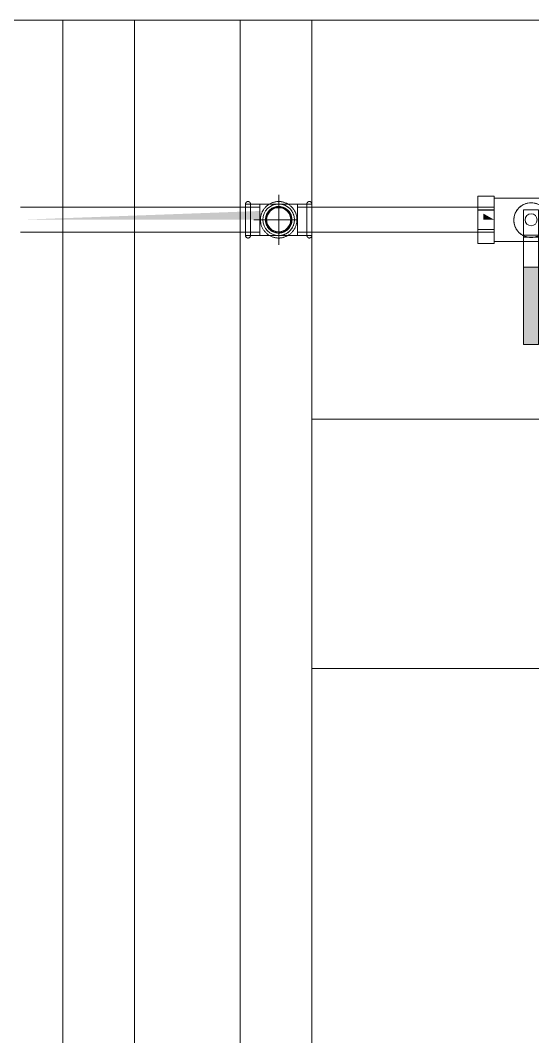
# Model space of a CAD drawing. Header units: metres. Extents: x 147 to 427, y -16 to 162.
# Drawn here: x 286.743 to 287.257, y 106.195 to 107.214 of the extents above; entities that cross this region are included whole.
import ezdxf

# ---------------------------------------------------------------- set-up
doc = ezdxf.new("R2010")
doc.units = ezdxf.units.M
doc.layers.add('1053_ARQ_BASE_MATADOURO_2_dwg', color=7, linetype='Continuous', lineweight=5, true_color=0x767676)
doc.layers.add('1053_ARQ_BASE_MATADOURO_dwg', color=7, linetype='Continuous', lineweight=5, true_color=0x767676)
for name, color, linetype, lineweight in [('A-PISO', 7, 'Continuous', 5), ('P-PIPE', 7, 'Continuous', 5), ('P-PIPE-CNTR', 7, 'Continuous', 5)]:
    doc.layers.add(name, color=color, linetype=linetype, lineweight=lineweight)

# ---------------------------------------------------------------- blocks, each defined once
blk = doc.blocks.new('Valvula esfera BSP-PN30 - Válvula Esfera BSP - TupyValve - Válvula Esfera BSP TupyValve PN30 Plena-3956555-TÉRREO 1_20 - Dependente 1')
at = {"layer": 'P-PIPE', "true_color": 0x7f7f7f}
blk.add_hatch(color=8, dxfattribs=at).paths.add_polyline_path([(-0.0474, 0.0295), (-0.0474, 0.0445), (-0.125, 0.0445), (-0.125, 0.0295)])
at = {"layer": 'P-PIPE'}
for p, q in [((-0.0099, 0.0905), (-0.0237, 0.0905)), ((-0.0237, 0.0905), (-0.0097, 0.0905)), ((-0.0237, 0.0905), (-0.0237, 0.074)), ((-0.0237, 0.0905), (-0.0237, 0.074)), ((-0.0174, 0.0905), (-0.0045, 0.0905)), ((-0.0174, 0.0905), (0.0174, 0.0905)), ((-0.0099, 0.0905), (-0.0099, 0.074)), ((-0.0097, 0.0905), (0.0099, 0.0905)), ((-0.0097, 0.0905), (-0.0097, 0.074)), ((0.0045, 0.0905), (0.0174, 0.0905)), ((0.0237, 0.0905), (0.0097, 0.0905)), ((0.0097, 0.0905), (0.0097, 0.074)), ((0.0099, 0.0905), (0.0237, 0.0905)), ((0.0099, 0.0905), (0.0099, 0.074)), ((0.0237, 0.074), (0.0237, 0.0905)), ((0.0237, 0.0905), (0.0237, 0.074)), ((-0.0097, 0.074), (-0.0237, 0.074)), ((-0.0237, 0.074), (-0.0099, 0.074)), ((-0.0218, 0.074), (-0.0218, 0)), ((-0.0218, 0.074), (-0.0056, 0.074)), ((-0.0218, 0.074), (0.0218, 0.074)), ((0.0174, 0.074), (-0.0174, 0.074)), ((-0.0045, 0.074), (-0.0174, 0.074)), ((0.0099, 0.074), (-0.0097, 0.074)), ((0.0174, 0.074), (0.0045, 0.074)), ((0.0056, 0.074), (0.0218, 0.074)), ((0.0097, 0.074), (0.0237, 0.074)), ((0.0237, 0.074), (0.0099, 0.074)), ((0.0218, 0), (0.0218, 0.074)), ((-0.125, 0.0445), (-0.0474, 0.0445)), ((-0.125, 0.0445), (-0.125, 0.0295)), ((-0.0174, 0.0445), (-0.0474, 0.0445)), ((-0.0474, 0.0445), (-0.0154, 0.0445)), ((-0.0474, 0.0445), (-0.0474, 0.0295)), ((0.01, 0.0445), (-0.0174, 0.0445)), ((-0.0174, 0.0295), (-0.0174, 0.0445)), ((-0.0154, 0.0445), (0.01, 0.0445)), ((-0.0154, 0.0445), (-0.0154, 0.0295)), ((0.01, 0.0445), (0.01, 0.0295)), ((0.01, 0.0445), (0.01, 0.0295)), ((-0.0474, 0.0295), (-0.125, 0.0295)), ((-0.0154, 0.0295), (-0.0474, 0.0295)), ((-0.0474, 0.0295), (-0.0174, 0.0295)), ((-0.0174, 0.0295), (0.01, 0.0295)), ((0.01, 0.0295), (-0.0154, 0.0295)), ((-0.0096, 0), (-0.0237, 0)), ((-0.0237, 0), (-0.01, 0)), ((-0.0237, 0), (-0.0237, -0.0165)), ((-0.0237, 0), (-0.0237, -0.0165)), ((0.0218, 0), (-0.0218, 0)), ((0.0218, 0), (-0.0218, 0)), ((-0.0174, 0), (0.0174, 0)), ((-0.0174, 0), (0.0174, 0)), ((-0.01, 0), (0.0096, 0)), ((-0.01, 0), (-0.01, -0.0165)), ((0.01, 0), (-0.0096, 0)), ((-0.0096, 0), (-0.0096, -0.0165)), ((0.0096, 0), (0.0237, 0)), ((0.0096, 0), (0.0096, -0.0165)), ((0.0237, 0), (0.01, 0)), ((0.01, 0), (0.01, -0.0165)), ((0.0237, -0.0165), (0.0237, 0)), ((0.0237, 0), (0.0237, -0.0165)), ((-0.01, -0.0165), (-0.0237, -0.0165)), ((-0.0237, -0.0165), (-0.0096, -0.0165)), ((0.0174, -0.0165), (-0.0174, -0.0165)), ((0.0174, -0.0165), (-0.0174, -0.0165)), ((0.0096, -0.0165), (-0.01, -0.0165)), ((-0.0096, -0.0165), (0.01, -0.0165)), ((0.0237, -0.0165), (0.0096, -0.0165)), ((0.01, -0.0165), (0.0237, -0.0165))]:
    blk.add_line(p, q, dxfattribs=at)
for centre, radius, start, end in [((-0.0003, 0.037), 0.0174, 360, 180), ((0, 0.037), 0.006, 0, 180), ((0, 0.037), 0.006, 360, 180), ((0, 0.037), 0.006, 0, 180), ((0, 0.037), 0.006, 0, 180), ((-0.0003, 0.037), 0.0174, 180, 360), ((0, 0.037), 0.006, 180, 360), ((0, 0.037), 0.006, 180, 360), ((0, 0.037), 0.006, 180, 360), ((0, 0.037), 0.006, 180, 360)]:
    blk.add_arc(centre, radius, start, end, dxfattribs=at)
for points, knots in [([(-0.0177, 0.037), (-0.0177, 0.0381), (-0.0175, 0.0397), (-0.0171, 0.0415), (-0.0169, 0.0424), (-0.0166, 0.0433), (-0.0161, 0.0445), (-0.0154, 0.0458), (-0.0146, 0.047), (-0.0138, 0.0481), (-0.0128, 0.0492), (-0.0114, 0.0505), (-0.0098, 0.0516), (-0.0081, 0.0526), (-0.0067, 0.0532), (-0.0052, 0.0537), (-0.0032, 0.0542), (-0.001, 0.0544), (0.0011, 0.0543), (0.0032, 0.0541), (0.0053, 0.0535), (0.0072, 0.0527), (0.009, 0.0518), (0.0106, 0.0506), (0.012, 0.0493), (0.013, 0.0482), (0.0139, 0.047), (0.0147, 0.0458), (0.0154, 0.0445), (0.016, 0.0431), (0.0164, 0.0417), (0.0168, 0.0397), (0.017, 0.0381), (0.0171, 0.037)], [0, 0, 0, 0, 0.055556, 0.083333, 0.097222, 0.111111, 0.138889, 0.166667, 0.194444, 0.222222, 0.25, 0.277778, 0.333333, 0.361111, 0.388889, 0.416667, 0.444444, 0.5, 0.527778, 0.555556, 0.611111, 0.638889, 0.666667, 0.722222, 0.75, 0.777778, 0.805556, 0.833333, 0.861111, 0.888889, 0.916667, 0.944444, 1, 1, 1, 1]), ([(0.0171, 0.037), (0.017, 0.0359), (0.0168, 0.0343), (0.0164, 0.0323), (0.016, 0.0309), (0.0154, 0.0295), (0.0147, 0.0282), (0.0139, 0.027), (0.013, 0.0258), (0.012, 0.0247), (0.0106, 0.0234), (0.009, 0.0222), (0.0072, 0.0213), (0.0058, 0.0207), (0.0042, 0.0202), (0.0022, 0.0197), (0.0001, 0.0196), (-0.0021, 0.0197), (-0.0042, 0.02), (-0.0062, 0.0206), (-0.0081, 0.0214), (-0.0098, 0.0224), (-0.0114, 0.0235), (-0.0128, 0.0248), (-0.0138, 0.0259), (-0.0146, 0.027), (-0.0154, 0.0282), (-0.0161, 0.0295), (-0.0166, 0.0307), (-0.0169, 0.0316), (-0.0171, 0.0325), (-0.0175, 0.0343), (-0.0177, 0.0359), (-0.0177, 0.037)], [0, 0, 0, 0, 0.055556, 0.083333, 0.111111, 0.138889, 0.166667, 0.194444, 0.222222, 0.25, 0.277778, 0.333333, 0.361111, 0.388889, 0.416667, 0.444444, 0.5, 0.527778, 0.555556, 0.611111, 0.638889, 0.666667, 0.722222, 0.75, 0.777778, 0.805556, 0.833333, 0.861111, 0.888889, 0.902778, 0.916667, 0.944444, 1, 1, 1, 1])]:
    blk.add_open_spline(points, degree=3, knots=knots, dxfattribs=at)
blk = doc.blocks.new('AÇO_Cotovelo 90 45 - AÇO_Cotovelo 90 45-V176-TÉRREO 1_20 - Dependente 1')
at = {"layer": 'P-PIPE'}
for p, q in [((118.591, 107.03), (118.5765, 107.03)), ((118.5765, 107.0142), (118.5765, 107.03)), ((118.5765, 107.0262), (118.5765, 107.0227)), ((118.591, 107.03), (118.591, 107.0142)), ((118.591, 107.03), (118.591, 107.0142)), ((118.591, 107.0262), (118.591, 107.0227)), ((118.5765, 106.9984), (118.5765, 107.0142)), ((118.591, 107.0142), (118.591, 106.9984)), ((118.591, 107.0142), (118.591, 106.9984)), ((118.6098, 107.0142), (118.6219, 107.0142)), ((118.5765, 107.0057), (118.5765, 107.0021)), ((118.591, 107.0057), (118.591, 107.0021)), ((118.5765, 106.9984), (118.591, 106.9984))]:
    blk.add_line(p, q, dxfattribs=at)
at = {"layer": 'P-PIPE', "flags": 128}
for points in [[(118.5765, 107.03), (118.5765, 107.0301), (118.5765, 107.0302), (118.5765, 107.0303), (118.5765, 107.0304), (118.5766, 107.0305), (118.5766, 107.0306), (118.5766, 107.0307), (118.5766, 107.0308), (118.5767, 107.0309), (118.5767, 107.031), (118.5768, 107.031), (118.5768, 107.0311), (118.5768, 107.0312), (118.5769, 107.0313), (118.577, 107.0314), (118.577, 107.0315), (118.5771, 107.0316), (118.5771, 107.0316), (118.5772, 107.0317), (118.5773, 107.0318), (118.5773, 107.0318), (118.5774, 107.0319), (118.5775, 107.032), (118.5776, 107.032), (118.5777, 107.0321), (118.5778, 107.0321), (118.5778, 107.0322), (118.5779, 107.0322), (118.578, 107.0323), (118.5781, 107.0323), (118.5782, 107.0323), (118.5783, 107.0324), (118.5784, 107.0324), (118.5785, 107.0324), (118.5786, 107.0324), (118.5787, 107.0325), (118.5788, 107.0325), (118.5789, 107.0325), (118.579, 107.0325), (118.5791, 107.0325), (118.5792, 107.0325), (118.5793, 107.0325), (118.5794, 107.0325), (118.5795, 107.0324), (118.5796, 107.0324), (118.5797, 107.0324), (118.5798, 107.0324), (118.5799, 107.0323), (118.58, 107.0323), (118.5801, 107.0323), (118.5801, 107.0322), (118.5802, 107.0322), (118.5803, 107.0321), (118.5804, 107.0321), (118.5805, 107.032), (118.5806, 107.0319), (118.5806, 107.0319), (118.5807, 107.0318), (118.5808, 107.0317), (118.5809, 107.0317), (118.5809, 107.0316), (118.581, 107.0315), (118.581, 107.0314), (118.5811, 107.0314), (118.5812, 107.0313), (118.5812, 107.0312), (118.5813, 107.0311), (118.5813, 107.031), (118.5813, 107.0309), (118.5814, 107.0308), (118.5814, 107.0307), (118.5814, 107.0306), (118.5815, 107.0305), (118.5815, 107.0304), (118.5815, 107.0303), (118.5815, 107.0302), (118.5815, 107.0301), (118.5815, 107.03), (118.5815, 107.03)], [(118.5765, 107.0231), (118.5765, 107.0236), (118.5765, 107.0241), (118.5765, 107.0246), (118.5765, 107.0251), (118.5765, 107.0255), (118.5765, 107.0259), (118.5765, 107.0264), (118.5765, 107.0268), (118.5765, 107.0271), (118.5765, 107.0275), (118.5765, 107.0278), (118.5765, 107.0281), (118.5765, 107.0284), (118.5765, 107.0287), (118.5765, 107.0289), (118.5765, 107.0291), (118.5765, 107.0293), (118.5765, 107.0295), (118.5765, 107.0296), (118.5765, 107.0298), (118.5765, 107.0298), (118.5765, 107.0299), (118.5765, 107.03)], [(118.5765, 107.03), (118.5765, 107.0299), (118.5765, 107.0299), (118.5765, 107.0298), (118.5765, 107.0297), (118.5765, 107.0295), (118.5765, 107.0294), (118.5765, 107.0292), (118.5765, 107.029), (118.5765, 107.0287), (118.5765, 107.0285), (118.5765, 107.0282), (118.5765, 107.0279), (118.5765, 107.0276), (118.5765, 107.0272), (118.5765, 107.0269), (118.5765, 107.0265), (118.5765, 107.0261), (118.5765, 107.0256), (118.5765, 107.0252), (118.5765, 107.0247), (118.5765, 107.0243), (118.5765, 107.0238), (118.5765, 107.0232), (118.5765, 107.0227), (118.5765, 107.0222), (118.5765, 107.0216), (118.5765, 107.0211), (118.5765, 107.0205), (118.5765, 107.0199), (118.5765, 107.0193), (118.5765, 107.0187), (118.5765, 107.0181), (118.5765, 107.0175), (118.5765, 107.0169), (118.5765, 107.0162), (118.5765, 107.0156), (118.5765, 107.015), (118.5765, 107.0144), (118.5765, 107.0142)], [(118.5815, 107.0142), (118.5815, 107.0148), (118.5815, 107.0154), (118.5815, 107.0161), (118.5815, 107.0167), (118.5815, 107.0173), (118.5815, 107.0179), (118.5815, 107.0186), (118.5815, 107.0192), (118.5815, 107.0198), (118.5815, 107.0203), (118.5815, 107.0209), (118.5815, 107.0215), (118.5815, 107.022), (118.5815, 107.0226), (118.5815, 107.0231), (118.5815, 107.0236), (118.5815, 107.0241), (118.5815, 107.0246), (118.5815, 107.0251), (118.5815, 107.0255), (118.5815, 107.0259), (118.5815, 107.0264), (118.5815, 107.0268), (118.5815, 107.0271), (118.5815, 107.0275), (118.5815, 107.0278), (118.5815, 107.0281), (118.5815, 107.0284), (118.5815, 107.0287), (118.5815, 107.0289), (118.5815, 107.0291), (118.5815, 107.0293), (118.5815, 107.0295), (118.5815, 107.0296), (118.5815, 107.0298), (118.5815, 107.0298), (118.5815, 107.0299), (118.5815, 107.03)], [(118.5815, 107.03), (118.5815, 107.0299), (118.5815, 107.0299), (118.5815, 107.0298), (118.5815, 107.0297), (118.5815, 107.0295), (118.5815, 107.0294), (118.5815, 107.0292), (118.5815, 107.029), (118.5815, 107.0287), (118.5815, 107.0285), (118.5815, 107.0282), (118.5815, 107.0279), (118.5815, 107.0276), (118.5815, 107.0272), (118.5815, 107.0269), (118.5815, 107.0265), (118.5815, 107.0261), (118.5815, 107.0256), (118.5815, 107.0252), (118.5815, 107.0247), (118.5815, 107.0243), (118.5815, 107.0238), (118.5815, 107.0232)], [(118.591, 107.03), (118.5918, 107.03), (118.5925, 107.03), (118.5933, 107.03), (118.594, 107.03), (118.5948, 107.03), (118.5955, 107.03), (118.5962, 107.03), (118.5969, 107.03), (118.5976, 107.03), (118.5983, 107.03), (118.599, 107.03), (118.5997, 107.03), (118.6004, 107.03), (118.601, 107.03), (118.6016, 107.03), (118.6022, 107.03), (118.6028, 107.03), (118.6034, 107.03), (118.604, 107.03), (118.6045, 107.03), (118.605, 107.03), (118.6055, 107.03), (118.606, 107.03), (118.6064, 107.03), (118.6068, 107.03), (118.6072, 107.03), (118.6076, 107.03), (118.6079, 107.03), (118.6083, 107.03), (118.6085, 107.03), (118.6088, 107.03), (118.609, 107.03), (118.6092, 107.03), (118.6094, 107.03), (118.6095, 107.03), (118.6097, 107.03), (118.6097, 107.03), (118.6098, 107.03)], [(118.6281, 107.0142), (118.6281, 107.0149), (118.6281, 107.0156), (118.628, 107.0164), (118.6279, 107.0171), (118.6278, 107.0178), (118.6276, 107.0185), (118.6274, 107.0192), (118.6272, 107.0199), (118.6269, 107.0206), (118.6267, 107.0213), (118.6264, 107.022), (118.626, 107.0226), (118.6257, 107.0233), (118.6253, 107.0239), (118.6249, 107.0245), (118.6245, 107.0251), (118.624, 107.0257), (118.6236, 107.0263), (118.6231, 107.0268), (118.6226, 107.0273), (118.622, 107.0278), (118.6215, 107.0283), (118.6209, 107.0287), (118.6203, 107.0292), (118.6197, 107.0296), (118.6191, 107.03), (118.6184, 107.0303), (118.6178, 107.0307), (118.6171, 107.031), (118.6164, 107.0312), (118.6158, 107.0315), (118.6151, 107.0317), (118.6144, 107.0319), (118.6136, 107.0321), (118.6129, 107.0322), (118.6122, 107.0323), (118.6115, 107.0324), (118.6107, 107.0325), (118.61, 107.0325), (118.6093, 107.0325), (118.6086, 107.0324), (118.6078, 107.0324), (118.6071, 107.0323), (118.6064, 107.0322), (118.6057, 107.032), (118.6049, 107.0318), (118.6042, 107.0316), (118.6036, 107.0314), (118.6029, 107.0311), (118.6022, 107.0308), (118.6015, 107.0305), (118.6009, 107.0302), (118.6003, 107.0298), (118.5996, 107.0294), (118.599, 107.029), (118.5985, 107.0285), (118.5979, 107.0281), (118.5974, 107.0276), (118.5968, 107.0271), (118.5963, 107.0265), (118.5958, 107.026), (118.5954, 107.0254), (118.5949, 107.0248), (118.5945, 107.0242), (118.5941, 107.0236), (118.5938, 107.023), (118.5934, 107.0223), (118.5931, 107.0217), (118.5928, 107.021), (118.5926, 107.0203), (118.5923, 107.0196), (118.5921, 107.0189), (118.592, 107.0182), (118.5918, 107.0175), (118.5917, 107.0168), (118.5916, 107.016), (118.5916, 107.0153), (118.5915, 107.0146), (118.5915, 107.0142)], [(118.5965, 107.0142), (118.5965, 107.0147), (118.5966, 107.0152), (118.5966, 107.0158), (118.5967, 107.0163), (118.5968, 107.0168), (118.5969, 107.0173), (118.597, 107.0179), (118.5972, 107.0184), (118.5974, 107.0189), (118.5976, 107.0194), (118.5978, 107.0198), (118.598, 107.0203), (118.5983, 107.0208), (118.5985, 107.0212), (118.5988, 107.0217), (118.5991, 107.0221), (118.5995, 107.0225), (118.5998, 107.023), (118.6002, 107.0233), (118.6006, 107.0237), (118.6009, 107.0241), (118.6013, 107.0244), (118.6018, 107.0248), (118.6022, 107.0251), (118.6026, 107.0254), (118.6031, 107.0257), (118.6035, 107.0259), (118.604, 107.0262), (118.6045, 107.0264), (118.605, 107.0266), (118.6055, 107.0268), (118.606, 107.0269), (118.6065, 107.0271), (118.607, 107.0272), (118.6076, 107.0273), (118.6081, 107.0274), (118.6086, 107.0274), (118.6091, 107.0275), (118.6097, 107.0275), (118.6102, 107.0275), (118.6107, 107.0275), (118.6113, 107.0274), (118.6118, 107.0273), (118.6123, 107.0272), (118.6128, 107.0271), (118.6134, 107.027), (118.6139, 107.0269), (118.6144, 107.0267), (118.6149, 107.0265), (118.6154, 107.0263), (118.6158, 107.026), (118.6163, 107.0258), (118.6168, 107.0255), (118.6172, 107.0252), (118.6176, 107.0249), (118.6181, 107.0246), (118.6185, 107.0243), (118.6189, 107.0239), (118.6193, 107.0236), (118.6196, 107.0232), (118.62, 107.0228), (118.6203, 107.0224), (118.6206, 107.0219), (118.6209, 107.0215), (118.6212, 107.021), (118.6215, 107.0206), (118.6217, 107.0201), (118.622, 107.0196), (118.6222, 107.0191), (118.6223, 107.0186), (118.6225, 107.0181), (118.6227, 107.0176), (118.6228, 107.0171), (118.6229, 107.0166), (118.623, 107.0161), (118.623, 107.0155), (118.6231, 107.015), (118.6231, 107.0145), (118.6231, 107.0142)], [(118.6098, 107.03), (118.6104, 107.03), (118.6111, 107.0299), (118.6117, 107.0299), (118.6123, 107.0298), (118.613, 107.0297), (118.6136, 107.0295), (118.6142, 107.0294), (118.6148, 107.0292), (118.6154, 107.029), (118.616, 107.0287), (118.6165, 107.0285), (118.6171, 107.0282), (118.6177, 107.0279), (118.6182, 107.0276), (118.6187, 107.0272), (118.6193, 107.0269), (118.6198, 107.0265), (118.6202, 107.0261), (118.6207, 107.0256), (118.6212, 107.0252), (118.6216, 107.0247), (118.622, 107.0243), (118.6224, 107.0238), (118.6228, 107.0232), (118.6231, 107.0227), (118.6234, 107.0222), (118.6238, 107.0216), (118.624, 107.0211), (118.6243, 107.0205), (118.6245, 107.0199), (118.6248, 107.0193), (118.625, 107.0187), (118.6251, 107.0181), (118.6253, 107.0175), (118.6254, 107.0169), (118.6255, 107.0162), (118.6256, 107.0156), (118.6256, 107.015), (118.6256, 107.0144), (118.6256, 107.0142)], [(118.5765, 107.0142), (118.5765, 107.0136), (118.5765, 107.0129), (118.5765, 107.0123), (118.5765, 107.0117), (118.5765, 107.011), (118.5765, 107.0104), (118.5765, 107.0098), (118.5765, 107.0092), (118.5765, 107.0086), (118.5765, 107.008), (118.5765, 107.0075), (118.5765, 107.0069), (118.5765, 107.0063), (118.5765, 107.0058), (118.5765, 107.0053), (118.5765, 107.0047), (118.5765, 107.0042), (118.5765, 107.0038), (118.5765, 107.0033), (118.5765, 107.0029), (118.5765, 107.0024), (118.5765, 107.002), (118.5765, 107.0016), (118.5765, 107.0012), (118.5765, 107.0009), (118.5765, 107.0006), (118.5765, 107.0002), (118.5765, 107), (118.5765, 106.9997), (118.5765, 106.9995), (118.5765, 106.9992), (118.5765, 106.999), (118.5765, 106.9989), (118.5765, 106.9987), (118.5765, 106.9986), (118.5765, 106.9985), (118.5765, 106.9984), (118.5765, 106.9984)], [(118.5815, 106.9984), (118.5815, 106.9984), (118.5815, 106.9985), (118.5815, 106.9986), (118.5815, 106.9987), (118.5815, 106.9988), (118.5815, 106.999), (118.5815, 106.9992), (118.5815, 106.9994), (118.5815, 106.9996), (118.5815, 106.9999), (118.5815, 107.0002), (118.5815, 107.0005), (118.5815, 107.0008), (118.5815, 107.0011), (118.5815, 107.0015), (118.5815, 107.0019), (118.5815, 107.0023), (118.5815, 107.0027), (118.5815, 107.0032), (118.5815, 107.0036), (118.5815, 107.0041), (118.5815, 107.0046), (118.5815, 107.0051), (118.5815, 107.0056), (118.5815, 107.0062), (118.5815, 107.0067), (118.5815, 107.0073), (118.5815, 107.0079), (118.5815, 107.0085), (118.5815, 107.0091), (118.5815, 107.0097), (118.5815, 107.0103), (118.5815, 107.0109), (118.5815, 107.0115), (118.5815, 107.0121), (118.5815, 107.0128), (118.5815, 107.0134), (118.5815, 107.014), (118.5815, 107.0142)], [(118.5915, 107.0142), (118.5915, 107.0135), (118.5916, 107.0127), (118.5916, 107.012), (118.5918, 107.0113), (118.5919, 107.0105), (118.592, 107.0098), (118.5922, 107.0091), (118.5924, 107.0084), (118.5927, 107.0077), (118.593, 107.0071), (118.5933, 107.0064), (118.5936, 107.0057), (118.5939, 107.0051), (118.5943, 107.0045), (118.5947, 107.0039), (118.5951, 107.0033), (118.5956, 107.0027), (118.5961, 107.0021), (118.5966, 107.0016), (118.5971, 107.0011), (118.5976, 107.0006), (118.5982, 107.0001), (118.5987, 106.9996), (118.5993, 106.9992), (118.5999, 106.9988), (118.6006, 106.9984), (118.6012, 106.998), (118.6018, 106.9977), (118.6025, 106.9974), (118.6032, 106.9971), (118.6039, 106.9969), (118.6046, 106.9967), (118.6053, 106.9965), (118.606, 106.9963), (118.6067, 106.9962), (118.6074, 106.996), (118.6082, 106.996), (118.6089, 106.9959), (118.6096, 106.9959), (118.6104, 106.9959), (118.6111, 106.9959), (118.6118, 106.996), (118.6125, 106.9961), (118.6133, 106.9962), (118.614, 106.9964), (118.6147, 106.9965), (118.6154, 106.9968), (118.6161, 106.997), (118.6168, 106.9973), (118.6174, 106.9975), (118.6181, 106.9979), (118.6187, 106.9982), (118.6194, 106.9986), (118.62, 106.999), (118.6206, 106.9994), (118.6212, 106.9998), (118.6217, 107.0003), (118.6223, 107.0008), (118.6228, 107.0013), (118.6233, 107.0018), (118.6238, 107.0024), (118.6243, 107.0029), (118.6247, 107.0035), (118.6251, 107.0041), (118.6255, 107.0048), (118.6259, 107.0054), (118.6262, 107.006), (118.6265, 107.0067), (118.6268, 107.0074), (118.6271, 107.0081), (118.6273, 107.0087), (118.6275, 107.0095), (118.6277, 107.0102), (118.6278, 107.0109), (118.6279, 107.0116), (118.628, 107.0123), (118.6281, 107.0131), (118.6281, 107.0138), (118.6281, 107.0142)], [(118.6231, 107.0142), (118.6231, 107.0137), (118.6231, 107.0131), (118.623, 107.0126), (118.6229, 107.0121), (118.6229, 107.0115), (118.6227, 107.011), (118.6226, 107.0105), (118.6224, 107.01), (118.6223, 107.0095), (118.6221, 107.009), (118.6218, 107.0085), (118.6216, 107.008), (118.6214, 107.0076), (118.6211, 107.0071), (118.6208, 107.0067), (118.6205, 107.0062), (118.6202, 107.0058), (118.6198, 107.0054), (118.6195, 107.005), (118.6191, 107.0046), (118.6187, 107.0043), (118.6183, 107.0039), (118.6179, 107.0036), (118.6174, 107.0033), (118.617, 107.003), (118.6165, 107.0027), (118.6161, 107.0025), (118.6156, 107.0022), (118.6151, 107.002), (118.6146, 107.0018), (118.6141, 107.0016), (118.6136, 107.0014), (118.6131, 107.0013), (118.6126, 107.0012), (118.6121, 107.0011), (118.6116, 107.001), (118.611, 107.0009), (118.6105, 107.0009), (118.61, 107.0009), (118.6094, 107.0009), (118.6089, 107.0009), (118.6084, 107.001), (118.6078, 107.001), (118.6073, 107.0011), (118.6068, 107.0012), (118.6063, 107.0014), (118.6058, 107.0015), (118.6053, 107.0017), (118.6048, 107.0019), (118.6043, 107.0021), (118.6038, 107.0023), (118.6033, 107.0026), (118.6029, 107.0028), (118.6024, 107.0031), (118.602, 107.0034), (118.6016, 107.0038), (118.6012, 107.0041), (118.6008, 107.0044), (118.6004, 107.0048), (118.6, 107.0052), (118.5997, 107.0056), (118.5993, 107.006), (118.599, 107.0064), (118.5987, 107.0069), (118.5984, 107.0073), (118.5982, 107.0078), (118.5979, 107.0083), (118.5977, 107.0087), (118.5975, 107.0092), (118.5973, 107.0097), (118.5971, 107.0102), (118.597, 107.0107), (118.5968, 107.0113), (118.5967, 107.0118), (118.5966, 107.0123), (118.5966, 107.0128), (118.5965, 107.0134), (118.5965, 107.0139), (118.5965, 107.0142)], [(118.6256, 107.0142), (118.6256, 107.0136), (118.6256, 107.0129), (118.6255, 107.0123), (118.6254, 107.0117), (118.6253, 107.011), (118.6252, 107.0104), (118.625, 107.0098), (118.6248, 107.0092), (118.6246, 107.0086), (118.6244, 107.008), (118.6241, 107.0075), (118.6238, 107.0069), (118.6235, 107.0063), (118.6232, 107.0058), (118.6229, 107.0053), (118.6225, 107.0047), (118.6221, 107.0042), (118.6217, 107.0038), (118.6213, 107.0033), (118.6208, 107.0029), (118.6204, 107.0024), (118.6199, 107.002), (118.6194, 107.0016), (118.6189, 107.0012), (118.6184, 107.0009), (118.6178, 107.0006), (118.6173, 107.0002), (118.6167, 107), (118.6161, 106.9997), (118.6155, 106.9995), (118.6149, 106.9992), (118.6143, 106.999), (118.6137, 106.9989), (118.6131, 106.9987), (118.6125, 106.9986), (118.6119, 106.9985), (118.6112, 106.9984), (118.6106, 106.9984), (118.61, 106.9984), (118.6098, 106.9984)], [(118.5765, 106.9984), (118.5765, 106.9984), (118.5765, 106.9985), (118.5765, 106.9986), (118.5765, 106.9987), (118.5765, 106.9988), (118.5765, 106.999), (118.5765, 106.9992), (118.5765, 106.9994), (118.5765, 106.9996), (118.5765, 106.9999), (118.5765, 107.0002), (118.5765, 107.0005), (118.5765, 107.0008), (118.5765, 107.0011), (118.5765, 107.0015), (118.5765, 107.0019), (118.5765, 107.0023), (118.5765, 107.0027), (118.5765, 107.0032), (118.5765, 107.0036), (118.5765, 107.0041), (118.5765, 107.0046), (118.5765, 107.0051)], [(118.5815, 107.0053), (118.5815, 107.0047), (118.5815, 107.0042), (118.5815, 107.0038), (118.5815, 107.0033), (118.5815, 107.0029), (118.5815, 107.0024), (118.5815, 107.002), (118.5815, 107.0016), (118.5815, 107.0012), (118.5815, 107.0009), (118.5815, 107.0006), (118.5815, 107.0002), (118.5815, 107), (118.5815, 106.9997), (118.5815, 106.9995), (118.5815, 106.9992), (118.5815, 106.999), (118.5815, 106.9989), (118.5815, 106.9987), (118.5815, 106.9986), (118.5815, 106.9985), (118.5815, 106.9984), (118.5815, 106.9984)], [(118.5815, 106.9984), (118.5815, 106.9983), (118.5815, 106.9982), (118.5815, 106.9981), (118.5815, 106.998), (118.5815, 106.9979), (118.5814, 106.9978), (118.5814, 106.9977), (118.5814, 106.9976), (118.5814, 106.9975), (118.5813, 106.9974), (118.5813, 106.9973), (118.5812, 106.9972), (118.5812, 106.9971), (118.5811, 106.9971), (118.5811, 106.997), (118.581, 106.9969), (118.581, 106.9968), (118.5809, 106.9967), (118.5808, 106.9967), (118.5808, 106.9966), (118.5807, 106.9965), (118.5806, 106.9965), (118.5805, 106.9964), (118.5805, 106.9963), (118.5804, 106.9963), (118.5803, 106.9962), (118.5802, 106.9962), (118.5801, 106.9961), (118.58, 106.9961), (118.5799, 106.9961), (118.5798, 106.996), (118.5797, 106.996), (118.5796, 106.996), (118.5795, 106.9959), (118.5794, 106.9959), (118.5793, 106.9959), (118.5792, 106.9959), (118.5791, 106.9959), (118.579, 106.9959), (118.5789, 106.9959), (118.5788, 106.9959), (118.5787, 106.9959), (118.5786, 106.9959), (118.5785, 106.9959), (118.5784, 106.9959), (118.5784, 106.996), (118.5783, 106.996), (118.5782, 106.996), (118.5781, 106.9961), (118.578, 106.9961), (118.5779, 106.9962), (118.5778, 106.9962), (118.5777, 106.9963), (118.5776, 106.9963), (118.5775, 106.9964), (118.5775, 106.9964), (118.5774, 106.9965), (118.5773, 106.9966), (118.5772, 106.9966), (118.5772, 106.9967), (118.5771, 106.9968), (118.577, 106.9968), (118.577, 106.9969), (118.5769, 106.997), (118.5769, 106.9971), (118.5768, 106.9972), (118.5768, 106.9973), (118.5767, 106.9974), (118.5767, 106.9975), (118.5767, 106.9975), (118.5766, 106.9976), (118.5766, 106.9977), (118.5766, 106.9978), (118.5766, 106.9979), (118.5765, 106.998), (118.5765, 106.9981), (118.5765, 106.9982), (118.5765, 106.9983), (118.5765, 106.9984)], [(118.6098, 106.9984), (118.6098, 106.9984), (118.6097, 106.9984), (118.6096, 106.9984), (118.6094, 106.9984), (118.6093, 106.9984), (118.6091, 106.9984), (118.6089, 106.9984), (118.6086, 106.9984), (118.6083, 106.9984), (118.608, 106.9984), (118.6077, 106.9984), (118.6073, 106.9984), (118.6069, 106.9984), (118.6065, 106.9984), (118.6061, 106.9984), (118.6056, 106.9984), (118.6052, 106.9984), (118.6046, 106.9984), (118.6041, 106.9984), (118.6036, 106.9984), (118.603, 106.9984), (118.6024, 106.9984), (118.6018, 106.9984), (118.6012, 106.9984), (118.6005, 106.9984), (118.5999, 106.9984), (118.5992, 106.9984), (118.5985, 106.9984), (118.5978, 106.9984), (118.5971, 106.9984), (118.5964, 106.9984), (118.5957, 106.9984), (118.595, 106.9984), (118.5942, 106.9984), (118.5935, 106.9984), (118.5927, 106.9984), (118.592, 106.9984), (118.5912, 106.9984), (118.591, 106.9984)]]:
    blk.add_lwpolyline(points, dxfattribs=at)
at = {"layer": 'P-PIPE'}
for radius, start, end in [(0.0158, 0, 180), (0.0158, 0, 180), (0.0158, 0, 180), (0.0121, 0, 180), (0.0121, 0, 180), (0.0158, 180, 0), (0.0158, 180, 0), (0.0158, 180, 0), (0.012, 180, 0), (0.012, 180, 0)]:
    blk.add_arc((118.6098, 107.0142), radius, start, end, dxfattribs=at)
blk = doc.blocks.new('AÇO_Cotovelo 90 45 - AÇO_Cotovelo 90 45-V171-TÉRREO 1_20 - Dependente 1')
at = {"layer": 'P-PIPE'}
for p, q in [((118.8273, 117.3287), (118.8273, 117.3142)), ((118.8431, 117.3287), (118.8273, 117.3287)), ((118.8273, 117.3287), (118.8431, 117.3287)), ((118.8346, 117.3287), (118.8311, 117.3287)), ((118.8589, 117.3287), (118.8431, 117.3287)), ((118.8431, 117.3287), (118.8589, 117.3287)), ((118.8552, 117.3287), (118.8516, 117.3287)), ((118.8589, 117.3142), (118.8589, 117.3287)), ((118.8273, 117.3142), (118.8431, 117.3142)), ((118.8346, 117.3142), (118.8311, 117.3142)), ((118.8431, 117.3142), (118.8589, 117.3142)), ((118.8552, 117.3142), (118.8516, 117.3142))]:
    blk.add_line(p, q, dxfattribs=at)
at = {"layer": 'P-PIPE', "flags": 128}
for points in [[(118.8431, 117.3658), (118.8424, 117.3658), (118.8417, 117.3657), (118.8409, 117.3657), (118.8402, 117.3656), (118.8395, 117.3654), (118.8388, 117.3653), (118.8381, 117.3651), (118.8374, 117.3649), (118.8367, 117.3646), (118.836, 117.3643), (118.8353, 117.364), (118.8347, 117.3637), (118.834, 117.3634), (118.8334, 117.363), (118.8328, 117.3626), (118.8322, 117.3622), (118.8316, 117.3617), (118.831, 117.3612), (118.8305, 117.3607), (118.83, 117.3602), (118.8295, 117.3597), (118.829, 117.3591), (118.8286, 117.3586), (118.8281, 117.358), (118.8277, 117.3574), (118.8273, 117.3567), (118.827, 117.3561), (118.8266, 117.3555), (118.8263, 117.3548), (118.8261, 117.3541), (118.8258, 117.3534), (118.8256, 117.3527), (118.8254, 117.352), (118.8252, 117.3513), (118.8251, 117.3506), (118.825, 117.3499), (118.8249, 117.3491), (118.8248, 117.3484), (118.8248, 117.3477), (118.8248, 117.3469), (118.8249, 117.3462), (118.8249, 117.3455), (118.825, 117.3448), (118.8251, 117.344), (118.8253, 117.3433), (118.8255, 117.3426), (118.8257, 117.3419), (118.8259, 117.3412), (118.8262, 117.3405), (118.8265, 117.3399), (118.8268, 117.3392), (118.8271, 117.3386), (118.8275, 117.3379), (118.8279, 117.3373), (118.8283, 117.3367), (118.8288, 117.3361), (118.8292, 117.3356), (118.8297, 117.335), (118.8302, 117.3345), (118.8308, 117.334), (118.8313, 117.3335), (118.8319, 117.333), (118.8325, 117.3326), (118.8331, 117.3322), (118.8337, 117.3318), (118.8343, 117.3314), (118.835, 117.3311), (118.8356, 117.3308), (118.8363, 117.3305), (118.837, 117.3302), (118.8377, 117.33), (118.8384, 117.3298), (118.8391, 117.3296), (118.8398, 117.3295), (118.8405, 117.3294), (118.8413, 117.3293), (118.842, 117.3292), (118.8427, 117.3292), (118.8431, 117.3292)], [(118.8431, 117.3342), (118.8426, 117.3342), (118.8421, 117.3342), (118.8415, 117.3343), (118.841, 117.3344), (118.8405, 117.3344), (118.84, 117.3346), (118.8394, 117.3347), (118.8389, 117.3349), (118.8384, 117.335), (118.8379, 117.3352), (118.8375, 117.3355), (118.837, 117.3357), (118.8365, 117.3359), (118.8361, 117.3362), (118.8356, 117.3365), (118.8352, 117.3368), (118.8348, 117.3371), (118.8343, 117.3375), (118.834, 117.3378), (118.8336, 117.3382), (118.8332, 117.3386), (118.8329, 117.339), (118.8325, 117.3394), (118.8322, 117.3399), (118.8319, 117.3403), (118.8316, 117.3408), (118.8314, 117.3412), (118.8311, 117.3417), (118.8309, 117.3422), (118.8307, 117.3427), (118.8305, 117.3432), (118.8304, 117.3437), (118.8302, 117.3442), (118.8301, 117.3447), (118.83, 117.3452), (118.8299, 117.3457), (118.8299, 117.3463), (118.8298, 117.3468), (118.8298, 117.3473), (118.8298, 117.3479), (118.8298, 117.3484), (118.8299, 117.3489), (118.83, 117.3495), (118.8301, 117.35), (118.8302, 117.3505), (118.8303, 117.351), (118.8304, 117.3515), (118.8306, 117.352), (118.8308, 117.3525), (118.831, 117.353), (118.8313, 117.3535), (118.8315, 117.354), (118.8318, 117.3544), (118.8321, 117.3549), (118.8324, 117.3553), (118.8327, 117.3557), (118.833, 117.3561), (118.8334, 117.3565), (118.8337, 117.3569), (118.8341, 117.3573), (118.8345, 117.3576), (118.8349, 117.358), (118.8354, 117.3583), (118.8358, 117.3586), (118.8363, 117.3589), (118.8367, 117.3591), (118.8372, 117.3594), (118.8377, 117.3596), (118.8382, 117.3598), (118.8387, 117.36), (118.8392, 117.3602), (118.8397, 117.3603), (118.8402, 117.3605), (118.8407, 117.3606), (118.8412, 117.3607), (118.8418, 117.3607), (118.8423, 117.3608), (118.8428, 117.3608), (118.8431, 117.3608)], [(118.8431, 117.3292), (118.8438, 117.3292), (118.8446, 117.3292), (118.8453, 117.3293), (118.846, 117.3294), (118.8468, 117.3295), (118.8475, 117.3297), (118.8482, 117.3299), (118.8489, 117.3301), (118.8496, 117.3304), (118.8502, 117.3306), (118.8509, 117.3309), (118.8516, 117.3313), (118.8522, 117.3316), (118.8528, 117.332), (118.8534, 117.3324), (118.854, 117.3328), (118.8546, 117.3333), (118.8552, 117.3337), (118.8557, 117.3342), (118.8562, 117.3347), (118.8567, 117.3353), (118.8572, 117.3358), (118.8577, 117.3364), (118.8581, 117.337), (118.8585, 117.3376), (118.8589, 117.3382), (118.8593, 117.3389), (118.8596, 117.3395), (118.8599, 117.3402), (118.8602, 117.3409), (118.8604, 117.3415), (118.8606, 117.3422), (118.8608, 117.3429), (118.861, 117.3437), (118.8612, 117.3444), (118.8613, 117.3451), (118.8613, 117.3458), (118.8614, 117.3466), (118.8614, 117.3473), (118.8614, 117.348), (118.8614, 117.3487), (118.8613, 117.3495), (118.8612, 117.3502), (118.8611, 117.3509), (118.8609, 117.3516), (118.8608, 117.3524), (118.8605, 117.3531), (118.8603, 117.3537), (118.86, 117.3544), (118.8598, 117.3551), (118.8594, 117.3558), (118.8591, 117.3564), (118.8587, 117.357), (118.8583, 117.3577), (118.8579, 117.3583), (118.8575, 117.3588), (118.857, 117.3594), (118.8565, 117.3599), (118.856, 117.3605), (118.8555, 117.361), (118.8549, 117.3615), (118.8544, 117.3619), (118.8538, 117.3624), (118.8532, 117.3628), (118.8526, 117.3632), (118.8519, 117.3635), (118.8513, 117.3639), (118.8506, 117.3642), (118.8499, 117.3645), (118.8492, 117.3647), (118.8486, 117.365), (118.8478, 117.3652), (118.8471, 117.3653), (118.8464, 117.3655), (118.8457, 117.3656), (118.845, 117.3657), (118.8442, 117.3657), (118.8435, 117.3658), (118.8431, 117.3658)], [(118.8431, 117.3608), (118.8436, 117.3608), (118.8442, 117.3607), (118.8447, 117.3607), (118.8452, 117.3606), (118.8458, 117.3605), (118.8463, 117.3604), (118.8468, 117.3603), (118.8473, 117.3601), (118.8478, 117.3599), (118.8483, 117.3597), (118.8488, 117.3595), (118.8493, 117.3593), (118.8497, 117.359), (118.8502, 117.3588), (118.8506, 117.3585), (118.8511, 117.3582), (118.8515, 117.3578), (118.8519, 117.3575), (118.8523, 117.3571), (118.8527, 117.3568), (118.853, 117.3564), (118.8534, 117.356), (118.8537, 117.3555), (118.854, 117.3551), (118.8543, 117.3547), (118.8546, 117.3542), (118.8548, 117.3538), (118.8551, 117.3533), (118.8553, 117.3528), (118.8555, 117.3523), (118.8557, 117.3518), (118.8559, 117.3513), (118.856, 117.3508), (118.8561, 117.3503), (118.8562, 117.3497), (118.8563, 117.3492), (118.8564, 117.3487), (118.8564, 117.3482), (118.8564, 117.3476), (118.8564, 117.3471), (118.8564, 117.3466), (118.8563, 117.346), (118.8563, 117.3455), (118.8562, 117.345), (118.8561, 117.3445), (118.8559, 117.3439), (118.8558, 117.3434), (118.8556, 117.3429), (118.8554, 117.3424), (118.8552, 117.3419), (118.855, 117.3415), (118.8547, 117.341), (118.8545, 117.3405), (118.8542, 117.3401), (118.8539, 117.3397), (118.8535, 117.3392), (118.8532, 117.3388), (118.8529, 117.3384), (118.8525, 117.338), (118.8521, 117.3377), (118.8517, 117.3373), (118.8513, 117.337), (118.8509, 117.3367), (118.8504, 117.3364), (118.85, 117.3361), (118.8495, 117.3358), (118.849, 117.3356), (118.8486, 117.3353), (118.8481, 117.3351), (118.8476, 117.335), (118.8471, 117.3348), (118.8466, 117.3346), (118.846, 117.3345), (118.8455, 117.3344), (118.845, 117.3343), (118.8445, 117.3343), (118.8439, 117.3342), (118.8434, 117.3342), (118.8431, 117.3342)], [(118.8273, 117.3475), (118.8273, 117.3474), (118.8273, 117.3473), (118.8273, 117.3472), (118.8273, 117.3471), (118.8273, 117.3469), (118.8273, 117.3468), (118.8273, 117.3465), (118.8273, 117.3463), (118.8273, 117.346), (118.8273, 117.3457), (118.8273, 117.3454), (118.8273, 117.345), (118.8273, 117.3446), (118.8273, 117.3442), (118.8273, 117.3438), (118.8273, 117.3433), (118.8273, 117.3428), (118.8273, 117.3423), (118.8273, 117.3418), (118.8273, 117.3412), (118.8273, 117.3407), (118.8273, 117.3401), (118.8273, 117.3395), (118.8273, 117.3388), (118.8273, 117.3382), (118.8273, 117.3375), (118.8273, 117.3369), (118.8273, 117.3362), (118.8273, 117.3355), (118.8273, 117.3348), (118.8273, 117.3341), (118.8273, 117.3334), (118.8273, 117.3326), (118.8273, 117.3319), (118.8273, 117.3311), (118.8273, 117.3304), (118.8273, 117.3296), (118.8273, 117.3289), (118.8273, 117.3287)], [(118.8589, 117.3287), (118.8589, 117.3294), (118.8589, 117.3302), (118.8589, 117.3309), (118.8589, 117.3317), (118.8589, 117.3324), (118.8589, 117.3332), (118.8589, 117.3339), (118.8589, 117.3346), (118.8589, 117.3353), (118.8589, 117.336), (118.8589, 117.3367), (118.8589, 117.3374), (118.8589, 117.338), (118.8589, 117.3387), (118.8589, 117.3393), (118.8589, 117.3399), (118.8589, 117.3405), (118.8589, 117.3411), (118.8589, 117.3416), (118.8589, 117.3422), (118.8589, 117.3427), (118.8589, 117.3432), (118.8589, 117.3436), (118.8589, 117.3441), (118.8589, 117.3445), (118.8589, 117.3449), (118.8589, 117.3453), (118.8589, 117.3456), (118.8589, 117.3459), (118.8589, 117.3462), (118.8589, 117.3465), (118.8589, 117.3467), (118.8589, 117.3469), (118.8589, 117.3471), (118.8589, 117.3472), (118.8589, 117.3473), (118.8589, 117.3474), (118.8589, 117.3475)], [(118.8248, 117.3167), (118.8248, 117.3168), (118.8248, 117.3169), (118.8248, 117.317), (118.8248, 117.3171), (118.8249, 117.3172), (118.8249, 117.3173), (118.8249, 117.3174), (118.8249, 117.3175), (118.825, 117.3176), (118.825, 117.3177), (118.8251, 117.3177), (118.8251, 117.3178), (118.8251, 117.3179), (118.8252, 117.318), (118.8253, 117.3181), (118.8253, 117.3182), (118.8254, 117.3183), (118.8254, 117.3183), (118.8255, 117.3184), (118.8256, 117.3185), (118.8256, 117.3185), (118.8257, 117.3186), (118.8258, 117.3187), (118.8259, 117.3187), (118.826, 117.3188), (118.8261, 117.3188), (118.8261, 117.3189), (118.8262, 117.3189), (118.8263, 117.319), (118.8264, 117.319), (118.8265, 117.319), (118.8266, 117.3191), (118.8267, 117.3191), (118.8268, 117.3191), (118.8269, 117.3191), (118.827, 117.3192), (118.8271, 117.3192), (118.8272, 117.3192), (118.8273, 117.3192), (118.8273, 117.3192)], [(118.8273, 117.3142), (118.8272, 117.3142), (118.8271, 117.3142), (118.827, 117.3142), (118.8269, 117.3142), (118.8268, 117.3142), (118.8267, 117.3143), (118.8266, 117.3143), (118.8265, 117.3143), (118.8264, 117.3143), (118.8263, 117.3144), (118.8263, 117.3144), (118.8262, 117.3145), (118.8261, 117.3145), (118.826, 117.3146), (118.8259, 117.3146), (118.8258, 117.3147), (118.8257, 117.3147), (118.8257, 117.3148), (118.8256, 117.3149), (118.8255, 117.3149), (118.8255, 117.315), (118.8254, 117.3151), (118.8253, 117.3152), (118.8253, 117.3153), (118.8252, 117.3153), (118.8252, 117.3154), (118.8251, 117.3155), (118.8251, 117.3156), (118.825, 117.3157), (118.825, 117.3158), (118.825, 117.3159), (118.8249, 117.316), (118.8249, 117.3161), (118.8249, 117.3162), (118.8249, 117.3163), (118.8248, 117.3164), (118.8248, 117.3165), (118.8248, 117.3166), (118.8248, 117.3167), (118.8248, 117.3167)], [(118.8431, 117.3192), (118.8425, 117.3192), (118.8419, 117.3192), (118.8412, 117.3192), (118.8406, 117.3192), (118.84, 117.3192), (118.8394, 117.3192), (118.8387, 117.3192), (118.8381, 117.3192), (118.8376, 117.3192), (118.837, 117.3192), (118.8364, 117.3192), (118.8358, 117.3192), (118.8353, 117.3192), (118.8347, 117.3192), (118.8342, 117.3192), (118.8337, 117.3192), (118.8332, 117.3192), (118.8327, 117.3192), (118.8322, 117.3192), (118.8318, 117.3192), (118.8314, 117.3192), (118.8309, 117.3192), (118.8305, 117.3192), (118.8302, 117.3192), (118.8298, 117.3192), (118.8295, 117.3192), (118.8292, 117.3192), (118.8289, 117.3192), (118.8286, 117.3192), (118.8284, 117.3192), (118.8282, 117.3192), (118.828, 117.3192), (118.8278, 117.3192), (118.8277, 117.3192), (118.8275, 117.3192), (118.8275, 117.3192), (118.8274, 117.3192), (118.8273, 117.3192)], [(118.8273, 117.3192), (118.8274, 117.3192), (118.8274, 117.3192), (118.8275, 117.3192), (118.8276, 117.3192), (118.8278, 117.3192), (118.8279, 117.3192), (118.8281, 117.3192), (118.8283, 117.3192), (118.8286, 117.3192), (118.8288, 117.3192), (118.8291, 117.3192), (118.8294, 117.3192), (118.8297, 117.3192), (118.8301, 117.3192), (118.8304, 117.3192), (118.8308, 117.3192), (118.8312, 117.3192), (118.8317, 117.3192), (118.8321, 117.3192), (118.8326, 117.3192), (118.833, 117.3192), (118.8335, 117.3192), (118.8341, 117.3192), (118.8346, 117.3192), (118.8351, 117.3192), (118.8357, 117.3192), (118.8362, 117.3192), (118.8368, 117.3192)], [(118.8589, 117.3192), (118.8589, 117.3192), (118.8588, 117.3192), (118.8587, 117.3192), (118.8586, 117.3192), (118.8585, 117.3192), (118.8583, 117.3192), (118.8581, 117.3192), (118.8579, 117.3192), (118.8577, 117.3192), (118.8574, 117.3192), (118.8571, 117.3192), (118.8568, 117.3192), (118.8565, 117.3192), (118.8562, 117.3192), (118.8558, 117.3192), (118.8554, 117.3192), (118.855, 117.3192), (118.8546, 117.3192), (118.8541, 117.3192), (118.8537, 117.3192), (118.8532, 117.3192), (118.8527, 117.3192), (118.8522, 117.3192), (118.8517, 117.3192), (118.8511, 117.3192), (118.8506, 117.3192), (118.85, 117.3192), (118.8494, 117.3192), (118.8488, 117.3192), (118.8482, 117.3192), (118.8476, 117.3192), (118.847, 117.3192), (118.8464, 117.3192), (118.8458, 117.3192), (118.8452, 117.3192), (118.8445, 117.3192), (118.8439, 117.3192), (118.8433, 117.3192), (118.8431, 117.3192)], [(118.8493, 117.3192), (118.8498, 117.3192), (118.8504, 117.3192), (118.851, 117.3192), (118.8515, 117.3192), (118.852, 117.3192), (118.8526, 117.3192), (118.8531, 117.3192), (118.8535, 117.3192), (118.854, 117.3192), (118.8545, 117.3192), (118.8549, 117.3192), (118.8553, 117.3192), (118.8557, 117.3192), (118.8561, 117.3192), (118.8564, 117.3192), (118.8567, 117.3192), (118.8571, 117.3192), (118.8573, 117.3192), (118.8576, 117.3192), (118.8578, 117.3192), (118.8581, 117.3192), (118.8583, 117.3192), (118.8584, 117.3192), (118.8586, 117.3192), (118.8587, 117.3192), (118.8588, 117.3192), (118.8589, 117.3192), (118.8589, 117.3192)], [(118.8589, 117.3192), (118.859, 117.3192), (118.8591, 117.3192), (118.8592, 117.3192), (118.8593, 117.3192), (118.8594, 117.3191), (118.8595, 117.3191), (118.8596, 117.3191), (118.8597, 117.3191), (118.8598, 117.319), (118.8599, 117.319), (118.86, 117.3189), (118.8601, 117.3189), (118.8602, 117.3189), (118.8602, 117.3188), (118.8603, 117.3187), (118.8604, 117.3187), (118.8605, 117.3186), (118.8606, 117.3186), (118.8606, 117.3185), (118.8607, 117.3184), (118.8608, 117.3184), (118.8608, 117.3183), (118.8609, 117.3182), (118.861, 117.3181), (118.861, 117.318), (118.8611, 117.3179), (118.8611, 117.3179), (118.8612, 117.3178), (118.8612, 117.3177), (118.8612, 117.3176), (118.8613, 117.3175), (118.8613, 117.3174), (118.8613, 117.3173), (118.8614, 117.3172), (118.8614, 117.3171), (118.8614, 117.317), (118.8614, 117.3169), (118.8614, 117.3168), (118.8614, 117.3167), (118.8614, 117.3167)], [(118.8614, 117.3167), (118.8614, 117.3166), (118.8614, 117.3165), (118.8614, 117.3164), (118.8614, 117.3163), (118.8614, 117.3162), (118.8613, 117.3161), (118.8613, 117.316), (118.8613, 117.3159), (118.8613, 117.3158), (118.8612, 117.3157), (118.8612, 117.3156), (118.8611, 117.3155), (118.8611, 117.3154), (118.861, 117.3154), (118.861, 117.3153), (118.8609, 117.3152), (118.8609, 117.3151), (118.8608, 117.315), (118.8607, 117.315), (118.8607, 117.3149), (118.8606, 117.3148), (118.8605, 117.3148), (118.8604, 117.3147), (118.8604, 117.3146), (118.8603, 117.3146), (118.8602, 117.3145), (118.8601, 117.3145), (118.86, 117.3144), (118.8599, 117.3144), (118.8598, 117.3144), (118.8597, 117.3143), (118.8596, 117.3143), (118.8595, 117.3143), (118.8594, 117.3142), (118.8593, 117.3142), (118.8592, 117.3142), (118.8591, 117.3142), (118.859, 117.3142), (118.8589, 117.3142), (118.8589, 117.3142)], [(118.837, 117.3142), (118.8364, 117.3142), (118.8358, 117.3142), (118.8353, 117.3142), (118.8347, 117.3142), (118.8342, 117.3142), (118.8337, 117.3142), (118.8332, 117.3142), (118.8327, 117.3142), (118.8322, 117.3142), (118.8318, 117.3142), (118.8314, 117.3142), (118.8309, 117.3142), (118.8305, 117.3142), (118.8302, 117.3142), (118.8298, 117.3142), (118.8295, 117.3142), (118.8292, 117.3142), (118.8289, 117.3142), (118.8286, 117.3142), (118.8284, 117.3142), (118.8282, 117.3142), (118.828, 117.3142), (118.8278, 117.3142), (118.8277, 117.3142), (118.8275, 117.3142), (118.8275, 117.3142), (118.8274, 117.3142), (118.8273, 117.3142)], [(118.8273, 117.3142), (118.8274, 117.3142), (118.8274, 117.3142), (118.8275, 117.3142), (118.8276, 117.3142), (118.8278, 117.3142), (118.8279, 117.3142), (118.8281, 117.3142), (118.8283, 117.3142), (118.8286, 117.3142), (118.8288, 117.3142), (118.8291, 117.3142), (118.8294, 117.3142), (118.8297, 117.3142), (118.8301, 117.3142), (118.8304, 117.3142), (118.8308, 117.3142), (118.8312, 117.3142), (118.8317, 117.3142), (118.8321, 117.3142), (118.8326, 117.3142), (118.833, 117.3142), (118.8335, 117.3142), (118.8341, 117.3142), (118.8346, 117.3142), (118.8351, 117.3142), (118.8357, 117.3142), (118.8362, 117.3142), (118.8368, 117.3142), (118.8374, 117.3142), (118.838, 117.3142), (118.8386, 117.3142), (118.8392, 117.3142), (118.8398, 117.3142), (118.8404, 117.3142), (118.8411, 117.3142), (118.8417, 117.3142), (118.8423, 117.3142), (118.8429, 117.3142), (118.8431, 117.3142)], [(118.8431, 117.3142), (118.8437, 117.3142), (118.8444, 117.3142), (118.845, 117.3142), (118.8456, 117.3142), (118.8463, 117.3142), (118.8469, 117.3142), (118.8475, 117.3142), (118.8481, 117.3142), (118.8487, 117.3142), (118.8493, 117.3142), (118.8498, 117.3142), (118.8504, 117.3142), (118.851, 117.3142), (118.8515, 117.3142), (118.852, 117.3142), (118.8526, 117.3142), (118.8531, 117.3142), (118.8535, 117.3142), (118.854, 117.3142), (118.8545, 117.3142), (118.8549, 117.3142), (118.8553, 117.3142), (118.8557, 117.3142), (118.8561, 117.3142), (118.8564, 117.3142), (118.8567, 117.3142), (118.8571, 117.3142), (118.8573, 117.3142), (118.8576, 117.3142), (118.8578, 117.3142), (118.8581, 117.3142), (118.8583, 117.3142), (118.8584, 117.3142), (118.8586, 117.3142), (118.8587, 117.3142), (118.8588, 117.3142), (118.8589, 117.3142), (118.8589, 117.3142)], [(118.8589, 117.3142), (118.8589, 117.3142), (118.8588, 117.3142), (118.8587, 117.3142), (118.8586, 117.3142), (118.8585, 117.3142), (118.8583, 117.3142), (118.8581, 117.3142), (118.8579, 117.3142), (118.8577, 117.3142), (118.8574, 117.3142), (118.8571, 117.3142), (118.8568, 117.3142), (118.8565, 117.3142), (118.8562, 117.3142), (118.8558, 117.3142), (118.8554, 117.3142), (118.855, 117.3142), (118.8546, 117.3142), (118.8541, 117.3142), (118.8537, 117.3142), (118.8532, 117.3142), (118.8527, 117.3142), (118.8522, 117.3142), (118.8517, 117.3142), (118.8511, 117.3142), (118.8506, 117.3142), (118.85, 117.3142), (118.8494, 117.3142)]]:
    blk.add_lwpolyline(points, dxfattribs=at)
at = {"layer": 'P-PIPE'}
for radius, start, end in [(0.0158, 90, 270), (0.0158, 90, 270), (0.0158, 90, 270), (0.0121, 90, 270), (0.0121, 90, 270), (0.0158, 270, 90), (0.0158, 270, 90), (0.0158, 270, 90), (0.0121, 270, 90), (0.0121, 270, 90)]:
    blk.add_arc((118.8431, 117.3475), radius, start, end, dxfattribs=at)
blk = doc.blocks.new('1053_ARQ_BASE_MATADOURO_dwg-3625622-TÉRREO 1_20 - Dependente 1')
at = {"color": 253, "lineweight": 5, "true_color": 0xaaaaaa, "flags": 128}
for points in [[(118.6431, 107.0202), (118.6431, 107.2142), (123.7931, 107.2142), (123.7931, 106.8142)], [(118.6431, 106.5642), (124.0431, 106.5642), (124.0431, 107.2142)], [(123.7931, 106.8142), (118.6431, 106.8142), (118.6431, 107.0079)]]:
    blk.add_lwpolyline(points, dxfattribs=at)
blk = doc.blocks.new('1053_ARQ_BASE_MATADOURO_2_dwg-3637054-TÉRREO 1_20 - Dependente 1')
at = {"layer": 'A-PISO', "color": 253, "true_color": 0xaaaaaa}
for p, q in [((118.4651, 74.0282), (118.4651, 70.9032)), ((118.5711, 74.0282), (118.5711, 70.9032))]:
    blk.add_line(p, q, dxfattribs=at)
at = {"layer": 'A-PISO', "color": 253, "true_color": 0xaaaaaa, "flags": 128}
for points in [[(118.6431, 73.8342), (118.6431, 74.0282), (113.4431, 74.0282), (113.4431, 74.2782), (113.4431, 76.3782)], [(126.1431, 70.7782), (118.3931, 70.7782), (118.3931, 74.0282)], [(118.6431, 73.6282), (123.7931, 73.6282), (123.7931, 74.0282)], [(118.6431, 73.3782), (124.0431, 73.3782), (124.0431, 74.0282), (118.6431, 74.0282)], [(126.1431, 74.0282), (126.1431, 71.0282), (118.6431, 71.0282), (118.6431, 73.8219)]]:
    blk.add_lwpolyline(points, dxfattribs=at)

msp = doc.modelspace()

# ---------------------------------------------------------------- hatches: boundary and pattern name
at = {"layer": 'P-PIPE', "true_color": 0xc0c0c0}
for points in [[(286.983, 107.0142), (286.983, 107.023), (286.7426, 107.0142)], [(287.2181, 107.0142), (287.2072, 107.0204), (287.2072, 107.0142)]]:
    msp.add_hatch(color=9, dxfattribs=at).paths.add_polyline_path(points)

# ---------------------------------------------------------------- linework, layer by layer
at = {"layer": 'P-PIPE'}
for p, q in [((286.983, 107.0267), (286.7426, 107.0267)), ((286.983, 107.0017), (286.983, 107.0267)), ((287.2181, 107.0267), (287.0206, 107.0267)), ((287.0206, 107.0267), (287.0206, 107.0017)), ((287.2181, 107.0017), (287.2181, 107.0267)), ((286.7426, 107.0017), (286.983, 107.0017)), ((287.0206, 107.0017), (287.2181, 107.0017))]:
    msp.add_line(p, q, dxfattribs=at)
for start, end in [(90, 180), (90, 180), (0, 90), (0, 90), (180, 270), (180, 270), (270, 0), (270, 0)]:
    msp.add_arc((287.0018, 107.0142), 0.0125, start, end, dxfattribs=at)
at = {"layer": 'P-PIPE-CNTR'}
for p, q in [((287.0018, 106.9892), (287.0018, 107.0392)), ((286.9768, 107.0142), (287.0206, 107.0142))]:
    msp.add_line(p, q, dxfattribs=at)

# ---------------------------------------------------------------- block references
at = {"layer": '1053_ARQ_BASE_MATADOURO_2_dwg', "color": 253, "true_color": 0xaaaaaa}
msp.add_blockref('1053_ARQ_BASE_MATADOURO_2_dwg-3637054-TÉRREO 1_20 - Dependente 1', (168.392, 33.186), dxfattribs=at)
at = {"layer": '1053_ARQ_BASE_MATADOURO_dwg', "color": 253, "true_color": 0xaaaaaa}
msp.add_blockref('1053_ARQ_BASE_MATADOURO_dwg-3625622-TÉRREO 1_20 - Dependente 1', (168.392, 0), dxfattribs=at)
at = {"layer": 'P-PIPE'}
for name, p, rotation in [('Valvula esfera BSP-PN30 - Válvula Esfera BSP - TupyValve - Válvula Esfera BSP TupyValve PN30 Plena-3956555-TÉRREO 1_20 - Dependente 1', (287.2921, 107.0142), 89.99999999999874), ('AÇO_Cotovelo 90 45 - AÇO_Cotovelo 90 45-V171-TÉRREO 1_20 - Dependente 1', (404.3493, -11.8289), 90)]:
    msp.add_blockref(name, p, dxfattribs=dict(at, rotation=rotation))
msp.add_blockref('AÇO_Cotovelo 90 45 - AÇO_Cotovelo 90 45-V176-TÉRREO 1_20 - Dependente 1', (168.392, 0), dxfattribs=at)

doc.saveas('drawing.dxf')
